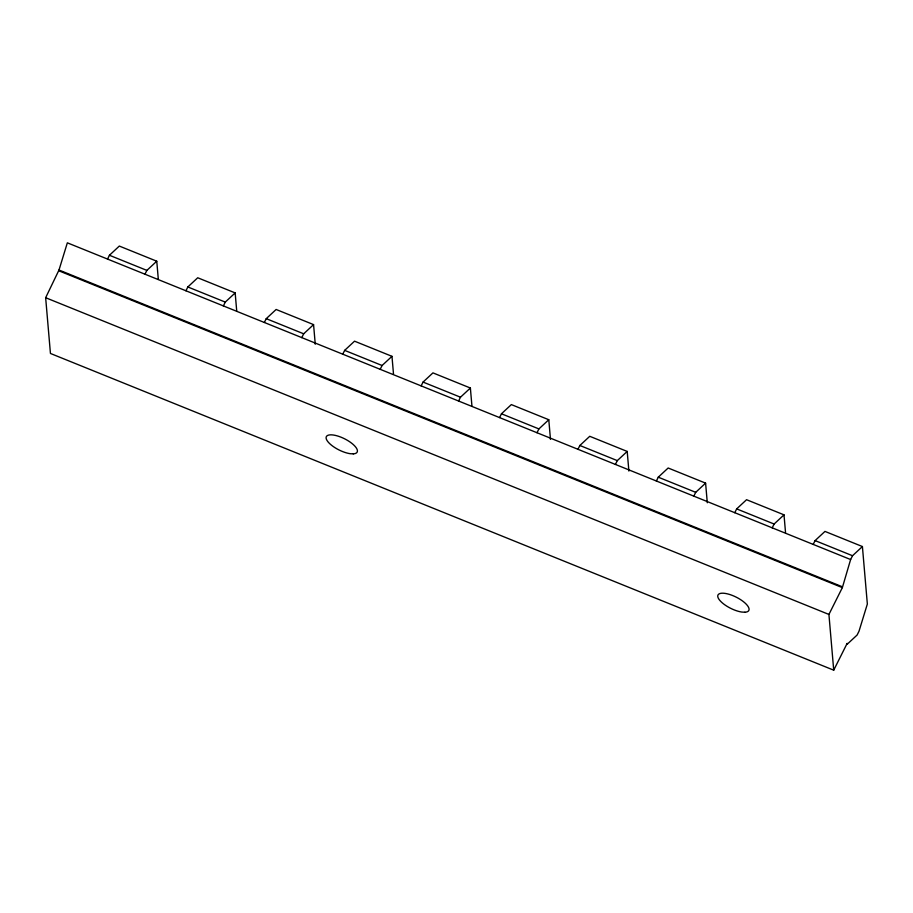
<?xml version="1.0" encoding="UTF-8"?>
<svg xmlns="http://www.w3.org/2000/svg" width="913" height="913" viewBox="0 0 913 913"><rect width="100%" height="100%" fill="white"/><g stroke="black" fill="none" stroke-linecap="round" stroke-linejoin="round"><path stroke-width="1.37" d="M59.003 270.02L67.345 242.824L850.619 559.543L842.357 587.618L828.924 614.438L833.717 670.176L50.443 353.457L45.65 297.718L59.003 270.02L842.277 586.739M107.529 259.075L109.434 255.263L119.318 246.065L156.762 261.209L158.326 279.435M144.962 274.208L146.879 270.396L156.762 261.209M185.932 290.779L187.838 286.967L197.722 277.769L235.166 292.913L236.729 311.139M223.377 305.912L225.283 302.1L235.166 292.913M264.336 322.483L266.242 318.671L276.125 309.473L313.57 324.617L315.259 344.247M301.781 337.616L303.687 333.804L313.57 324.617M342.74 354.187L344.658 350.375L354.541 341.177L391.974 356.321L393.492 373.931M380.185 369.32L382.091 365.508L391.974 356.321M421.144 385.891L423.061 382.079L432.945 372.881L470.378 388.025L471.953 406.251M458.588 401.024L460.494 397.212L470.378 388.025M499.559 417.595L501.465 413.783L511.348 404.596L548.793 419.729L550.471 439.358M536.992 432.728L538.91 428.916L548.793 419.729M577.963 449.299L579.869 445.487L589.752 436.3L627.197 451.433L628.886 471.062M615.396 464.432L617.314 460.62L627.197 451.433M656.367 481.003L658.273 477.191L668.156 468.004L705.601 483.137L707.29 502.766M693.812 496.136L695.717 492.324L705.601 483.137M734.771 512.707L736.677 508.895L746.56 499.708L784.005 514.841L785.534 532.587M772.215 527.84L774.121 524.028L784.005 514.841M813.175 544.41L815.092 540.599L824.975 531.412L862.408 546.545L867.35 604.029L859.007 631.225L857.102 635.037L847.218 644.224L847.15 643.357L833.717 670.176M850.619 559.543L852.525 555.732L862.408 546.545M109.434 255.263L146.879 270.396M187.838 286.967L225.283 302.1M266.242 318.671L303.687 333.804M344.658 350.375L382.091 365.508M423.061 382.079L460.494 397.212M501.465 413.783L538.91 428.916M579.869 445.487L617.314 460.62M658.273 477.191L695.717 492.324M736.677 508.895L774.121 524.028M815.092 540.599L852.525 555.732M59.083 270.899L842.357 587.618M45.65 297.718L828.924 614.438M353.285 453.864L350.136 453.693A17.256 6.243 26.6 0 1 326.215 438.662A17.256 6.243 26.6 0 1 346.552 439.838A17.256 6.243 26.6 0 1 353.285 453.864M744.917 612.235L741.767 612.052A17.256 6.243 26.6 0 1 717.858 597.034A17.256 6.243 26.6 0 1 738.195 598.198A17.256 6.243 26.6 0 1 744.917 612.235"/></g></svg>
